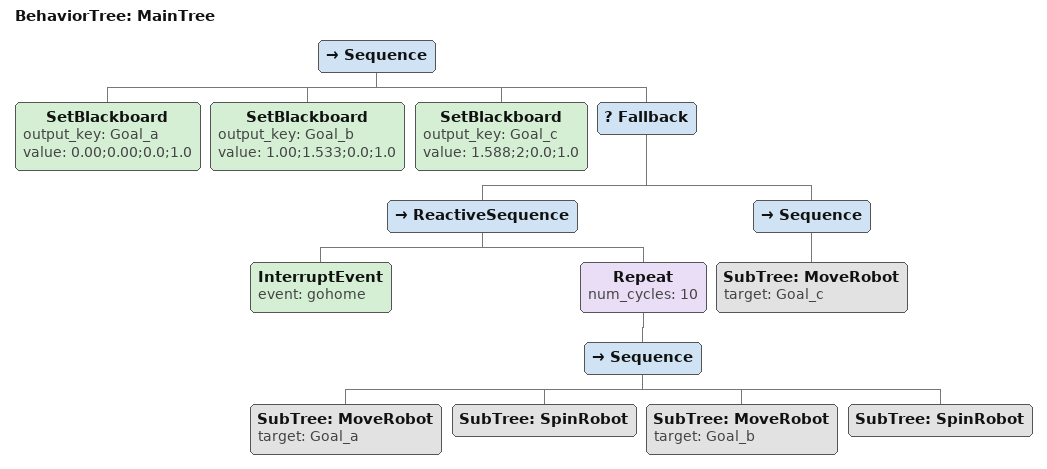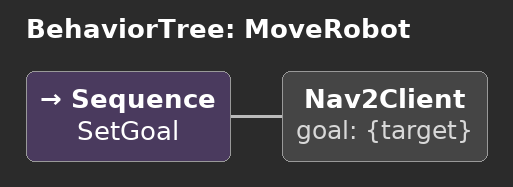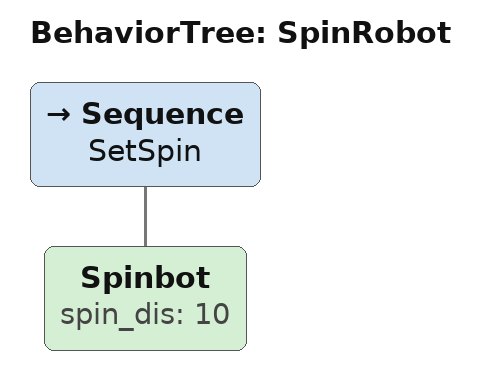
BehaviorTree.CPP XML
<root main_tree_to_execute = "MainTree">
    <BehaviorTree ID="MainTree">
        <Sequence>
            <SetBlackboard output_key="Goal_a" value="0.00;0.00;0.0;1.0" />
            <SetBlackboard output_key="Goal_b" value="1.00;1.533;0.0;1.0" />
            <SetBlackboard output_key="Goal_c" value="1.588;2;0.0;1.0" />
            <Fallback>
                <ReactiveSequence>
                    <InterruptEvent event="gohome"/>
                    <Repeat num_cycles="10">
                        <Sequence>
                            <SubTree ID="MoveRobot" target="Goal_a" />
                            <SubTree ID="SpinRobot"/>

                            <SubTree ID="MoveRobot" target="Goal_b" />
                                                        <SubTree ID="SpinRobot"/>
                        </Sequence>
                    </Repeat>
                </ReactiveSequence>
                <Sequence>
                    <SubTree ID="MoveRobot" target="Goal_c" />
                </Sequence>
            </Fallback>
        </Sequence>
    </BehaviorTree>

    <BehaviorTree ID="MoveRobot">
        <Sequence name="SetGoal">
            <Nav2Client goal="{target}" />
        </Sequence>
    </BehaviorTree>

    <BehaviorTree ID="SpinRobot">
        <Sequence name="SetSpin">
            <Spinbot spin_dis= "10" />
        </Sequence>
    </BehaviorTree>
</root>
